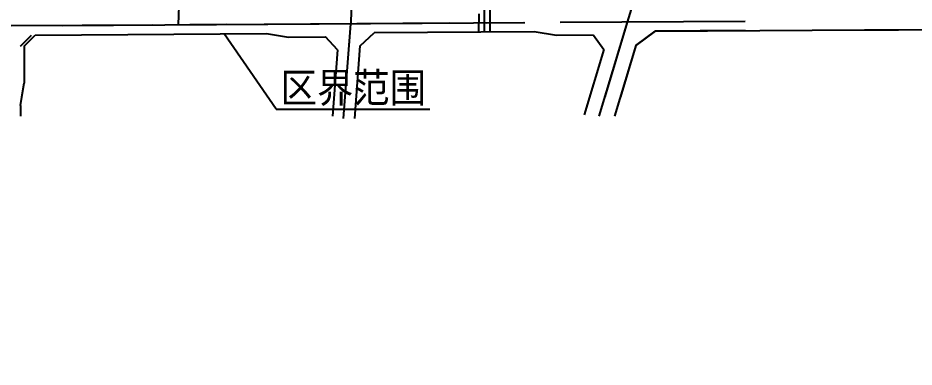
# Model space of a CAD drawing. Header units: inches. Extents: x 10610 to 28805, y 1423 to 10487.
# Drawn here: x 16483 to 17694, y 3998 to 4470 of the extents above; entities that cross this region are included whole.
import ezdxf

# ---------------------------------------------------------------- set-up
doc = ezdxf.new("R2010")
doc.units = ezdxf.units.IN
doc.header["$LTSCALE"] = 10
doc.header["$MEASUREMENT"] = 0
doc.linetypes.add('CENTER', pattern=[2, 1.25, -0.25, 0.25, -0.25])
doc.linetypes.add('DASHEDX2', pattern=[1.5, 1, -0.5])
for name, color, linetype in [('1名称', 7, 'Continuous'), ('1河流-岸线', 4, 'Continuous'), ('1河道中心线', 3, 'Continuous'), ('1道路中线', 7, 'CENTER'), ('1道路红线', 7, 'Continuous'), ('g规划电缆隧道', 1, 'Continuous'), ('锦能图框', 7, 'Continuous')]:
    doc.layers.add(name, color=color, linetype=linetype)
doc.styles.add('宋体', font='', dxfattribs={"width": 0.9})
doc.styles.get('宋体').set_extended_font_data('SimSun')

msp = doc.modelspace()

# ---------------------------------------------------------------- linework, layer by layer
at = {"layer": '1河流-岸线', "color": 8, "linetype": 'DASHEDX2', "ltscale": 6}
for points in [[(17120.4, 4482), (17120.3, 4450.8)], [(17120.4, 4482), (17120.3, 4450.8)], [(17105.8, 4475.7), (17105.3, 4450.7)], [(17105.8, 4475.7), (17105.3, 4450.7)]]:
    msp.add_lwpolyline(points, dxfattribs=at)
at = {"layer": '1河道中心线', "color": 8, "linetype": 'CENTER', "ltscale": 20}
msp.add_lwpolyline([(17112.9, 4482), (17112.8, 4450.9)], dxfattribs=at)
at = {"layer": '1道路中线', "color": 8, "linetype": 'CENTER', "ltscale": 20}
for p, q in [((17306.6, 4464.5), (17387.2, 4731.7)), ((17306.6, 4464.5), (17387.2, 4731.7)), ((16936.3, 4588.2), (16932.5, 4462.2)), ((17465.4, 4465.5), (16474, 4459.3)), ((17465.4, 4465.5), (16474, 4459.3)), ((17465.4, 4465.5), (16474, 4459.3)), ((17465.4, 4465.5), (16474, 4459.3)), ((17465.4, 4465.5), (16474, 4459.3)), ((16922.9, 4334.2), (16932.5, 4462.2)), ((16922.9, 4334.2), (16932.5, 4462.2)), ((16922.9, 4334.2), (16932.5, 4462.2)), ((16922.9, 4334.2), (16932.5, 4462.2)), ((16925.1, 4363.6), (16932.5, 4462.2)), ((17268.2, 4337.5), (17306.6, 4464.5)), ((17268.2, 4337.5), (17306.6, 4464.5)), ((17268.2, 4337.5), (17306.6, 4464.5)), ((17268.2, 4337.5), (17306.6, 4464.5)), ((17276.1, 4363.6), (17306.6, 4464.5))]:
    msp.add_line(p, q, dxfattribs=at)
at = {"layer": '1道路中线', "color": 8, "ltscale": 50}
for p, q in [((17167.7, 4463.6), (16474, 4459.3)), ((16922.9, 4334.2), (16932.5, 4462.2))]:
    msp.add_line(p, q, dxfattribs=at)
msp.add_lwpolyline([(16738.1, 5605.8), (16716.7, 4969.7), (16699.5, 4460.7)], dxfattribs=at)
at = {"layer": '1道路红线', "color": 8}
for p, q in [((17672.6, 4454.3), (17962.4, 4456.1)), ((17672.6, 4454.3), (17962.4, 4456.1)), ((16486.4, 4431.9), (16501.5, 4447)), ((16491.4, 4431.9), (16506.5, 4447)), ((16506.5, 4447), (16818.6, 4449)), ((16818.6, 4449), (16848.6, 4444.1)), ((16848.6, 4444.1), (16898.6, 4444.5)), ((16914.8, 4427.1), (16898.6, 4444.5)), ((16945.3, 4432.3), (16964.1, 4449.9)), ((17180.3, 4451.2), (16964.1, 4449.9)), ((17210.4, 4446.4), (17180.3, 4451.2)), ((17260.4, 4446.7), (17210.4, 4446.4)), ((17260.4, 4446.7), (17274.6, 4427.7)), ((17343.7, 4452.2), (17317.9, 4433)), ((17317.9, 4433), (17343.7, 4452.2)), ((17343.7, 4452.2), (17626.7, 4454)), ((17465.5, 4453), (17343.7, 4452.2)), ((17626.7, 4454), (17672.6, 4454.3)), ((16491.4, 4431.9), (16491.4, 4381.9)), ((16938, 4334.2), (16945.3, 4432.3)), ((17317.9, 4433), (17289.1, 4337.5)), ((16914.8, 4427.1), (16908.1, 4337.5)), ((17274.6, 4427.7), (17247.9, 4339.3)), ((16486.4, 4351.9), (16491.4, 4381.9)), ((16486.4, 4351.9), (16486.4, 4337.5))]:
    msp.add_line(p, q, dxfattribs=at)
for points in [[(16491.4, 4431.9), (16506.5, 4447)], [(16491.4, 4431.9), (16506.5, 4447)], [(16491.4, 4431.9), (16506.5, 4447)], [(16491.4, 4431.9), (16506.5, 4447)], [(16506.5, 4447), (16818.6, 4449)], [(16506.5, 4447), (16818.6, 4449)], [(16506.5, 4447), (16818.6, 4449)], [(16506.5, 4447), (16818.6, 4449)], [(16818.6, 4449), (16848.6, 4444.1)], [(16818.6, 4449), (16848.6, 4444.1)], [(16818.6, 4449), (16848.6, 4444.1)], [(16818.6, 4449), (16848.6, 4444.1)], [(16848.6, 4444.1), (16898.6, 4444.5)], [(16848.6, 4444.1), (16898.6, 4444.5)], [(16848.6, 4444.1), (16898.6, 4444.5)], [(16848.6, 4444.1), (16898.6, 4444.5)], [(16914.8, 4427.1), (16898.6, 4444.5)], [(16914.8, 4427.1), (16898.6, 4444.5)], [(16914.8, 4427.1), (16898.6, 4444.5)], [(16914.8, 4427.1), (16898.6, 4444.5)], [(16945.3, 4432.3), (16964.1, 4449.9)], [(16945.3, 4432.3), (16964.1, 4449.9)], [(16945.3, 4432.3), (16964.1, 4449.9)], [(16945.3, 4432.3), (16964.1, 4449.9)], [(17180.3, 4451.2), (16964.1, 4449.9)], [(17180.3, 4451.2), (16964.1, 4449.9)], [(17180.3, 4451.2), (16964.1, 4449.9)], [(17180.3, 4451.2), (16964.1, 4449.9)], [(17210.4, 4446.4), (17180.3, 4451.2)], [(17210.4, 4446.4), (17180.3, 4451.2)], [(17210.4, 4446.4), (17180.3, 4451.2)], [(17210.4, 4446.4), (17180.3, 4451.2)], [(17260.4, 4446.7), (17210.4, 4446.4)], [(17260.4, 4446.7), (17210.4, 4446.4)], [(17260.4, 4446.7), (17210.4, 4446.4)], [(17260.4, 4446.7), (17210.4, 4446.4)], [(17260.4, 4446.7), (17274.6, 4427.7)], [(17260.4, 4446.7), (17274.6, 4427.7)], [(17260.4, 4446.7), (17274.6, 4427.7)], [(17260.4, 4446.7), (17274.6, 4427.7)], [(17343.7, 4452.2), (17317.9, 4433)], [(17343.7, 4452.2), (17317.9, 4433)], [(17343.7, 4452.2), (17317.9, 4433)], [(17343.7, 4452.2), (17317.9, 4433)], [(17465.5, 4453), (17343.7, 4452.2)], [(17465.5, 4453), (17343.7, 4452.2)], [(17465.5, 4453), (17343.7, 4452.2)], [(17465.5, 4453), (17343.7, 4452.2)], [(16491.4, 4431.9), (16491.4, 4381.9)], [(16491.4, 4431.9), (16491.4, 4381.9)], [(16491.4, 4431.9), (16491.4, 4381.9)], [(16491.4, 4431.9), (16491.4, 4381.9)], [(17317.9, 4433), (17289.1, 4337.5)], [(17317.9, 4433), (17289.1, 4337.5)], [(17317.9, 4433), (17289.1, 4337.5)], [(17317.9, 4433), (17297, 4363.6)], [(16914.8, 4427.1), (16908.1, 4337.5)], [(16914.8, 4427.1), (16908.1, 4337.5)], [(16914.8, 4427.1), (16908.1, 4337.5)], [(16486.4, 4351.9), (16491.4, 4381.9)], [(16486.4, 4351.9), (16491.4, 4381.9)], [(16486.4, 4351.9), (16491.4, 4381.9)], [(16488.3, 4363.6), (16491.4, 4381.9)], [(16486.4, 4351.9), (16486.4, 4337.5)], [(16486.4, 4351.9), (16486.4, 4337.5)], [(16486.4, 4351.9), (16486.4, 4337.5)]]:
    msp.add_lwpolyline(points, dxfattribs=at)
at = {"layer": 'g规划电缆隧道', "color": 8}
for q in [(16761.8, 4448.6), (17039.3, 4347)]:
    msp.add_line((16831.9, 4347), q, dxfattribs=at)
at = {"layer": '锦能图框', "color": 0, "const_width": 0.1}
msp.add_lwpolyline([(13834.8, 6048.1), (18880.8, 6048.1), (18880.8, 3998.1), (13834.8, 3998.1)], close=True, dxfattribs=at)

# ---------------------------------------------------------------- texts
at = {"layer": '1名称', "color": 8, "lineweight": 9, "style": '宋体', "width": 0.9}
msp.add_text('区界范围', height=40, rotation=359.9993, dxfattribs=at).set_placement((16837.8, 4355.9))

doc.saveas('drawing.dxf')
